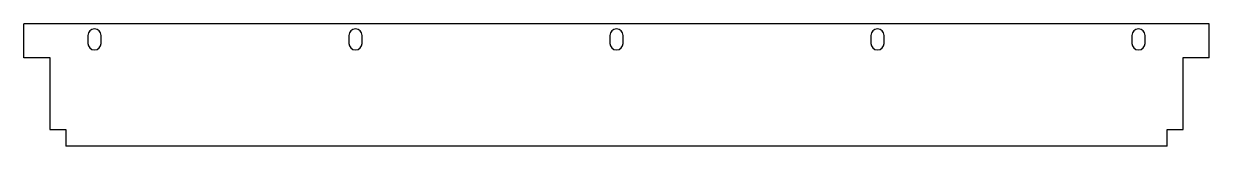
# Model space of a CAD drawing. Header units: inches. Extents: x 0 to 56.5, y -4.2 to 1.6.
import ezdxf

# ---------------------------------------------------------------- set-up
doc = ezdxf.new("R2010")
doc.units = ezdxf.units.IN
doc.header["$MEASUREMENT"] = 0

msp = doc.modelspace()

# ---------------------------------------------------------------- linework, layer by layer
at = {"color": 7, "linetype": 'Continuous', "lineweight": 25}
for p, q in [((0, 0), (0, 1.625)), ((56.5, 1.625), (0, 1.625)), ((56.5, 0), (56.5, 1.625)), ((3.0625, 1.0625), (3.0625, 0.6875)), ((3.6875, 0.6875), (3.6875, 1.0625)), ((15.5, 1.0625), (15.5, 0.6875)), ((16.125, 0.6875), (16.125, 1.0625)), ((27.9375, 1.0625), (27.9375, 0.6875)), ((28.5625, 0.6875), (28.5625, 1.0625)), ((40.375, 1.0625), (40.375, 0.6875)), ((41, 0.6875), (41, 1.0625)), ((52.8125, 1.0625), (52.8125, 0.6875)), ((53.4375, 0.6875), (53.4375, 1.0625)), ((1.25, 0), (0, 0)), ((1.25, 0.0079), (1.25, -3.4204)), ((55.25, -3.4204), (55.25, 0.0079)), ((56.5, 0), (55.25, 0)), ((1.25, -3.4204), (2, -3.4204)), ((2, -3.4204), (2, -4.225)), ((54.5, -3.4204), (55.25, -3.4204)), ((54.5, -4.225), (54.5, -3.4204)), ((54.5, -4.225), (2, -4.225))]:
    msp.add_line(p, q, dxfattribs=at)
for centre, start, end in [((3.375, 1.0625), 0, 180), ((15.8125, 1.0625), 0, 180), ((28.25, 1.0625), 0, 180), ((40.6875, 1.0625), 0, 180), ((53.125, 1.0625), 0, 180), ((3.375, 0.6875), 180, 0), ((15.8125, 0.6875), 180, 0), ((28.25, 0.6875), 180, 0), ((40.6875, 0.6875), 180, 0), ((53.125, 0.6875), 180, 0)]:
    msp.add_arc(centre, 0.3125, start, end, dxfattribs=at)

doc.saveas('drawing.dxf')
